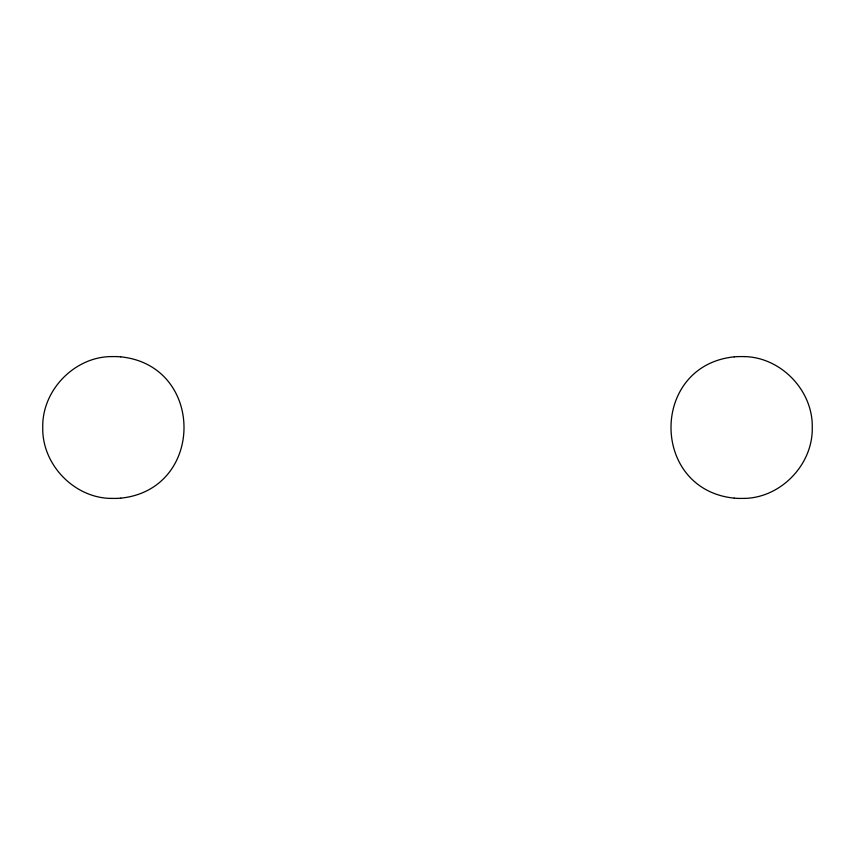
<?xml version="1.0" encoding="UTF-8"?>
<svg xmlns="http://www.w3.org/2000/svg" width="855" height="855" viewBox="0 0 855 855"><rect width="100%" height="100%" fill="white"/><g stroke="black" fill="none" stroke-linecap="round" stroke-linejoin="round"><path stroke-width="1.28" d="M734.295 356.845C649.907 365.384 649.907 489.616 734.295 498.155M120.705 498.155C205.093 489.616 205.093 365.384 120.705 356.845M110.274 356.588C73.605 357.529 41.895 390.831 42.75 427.5C41.895 464.169 73.605 497.471 110.274 498.412M734.295 356.845L737.769 356.588M117.231 498.412L120.705 498.155M744.726 498.412C781.395 497.471 813.105 464.169 812.25 427.5C813.105 390.831 781.395 357.529 744.726 356.588M110.284 356.588L117.221 356.588M737.78 356.588L744.716 356.588M117.221 498.412L110.284 498.412M744.716 498.412L737.78 498.412M117.231 356.588L120.705 356.845M734.295 498.155L737.769 498.412"/></g></svg>
